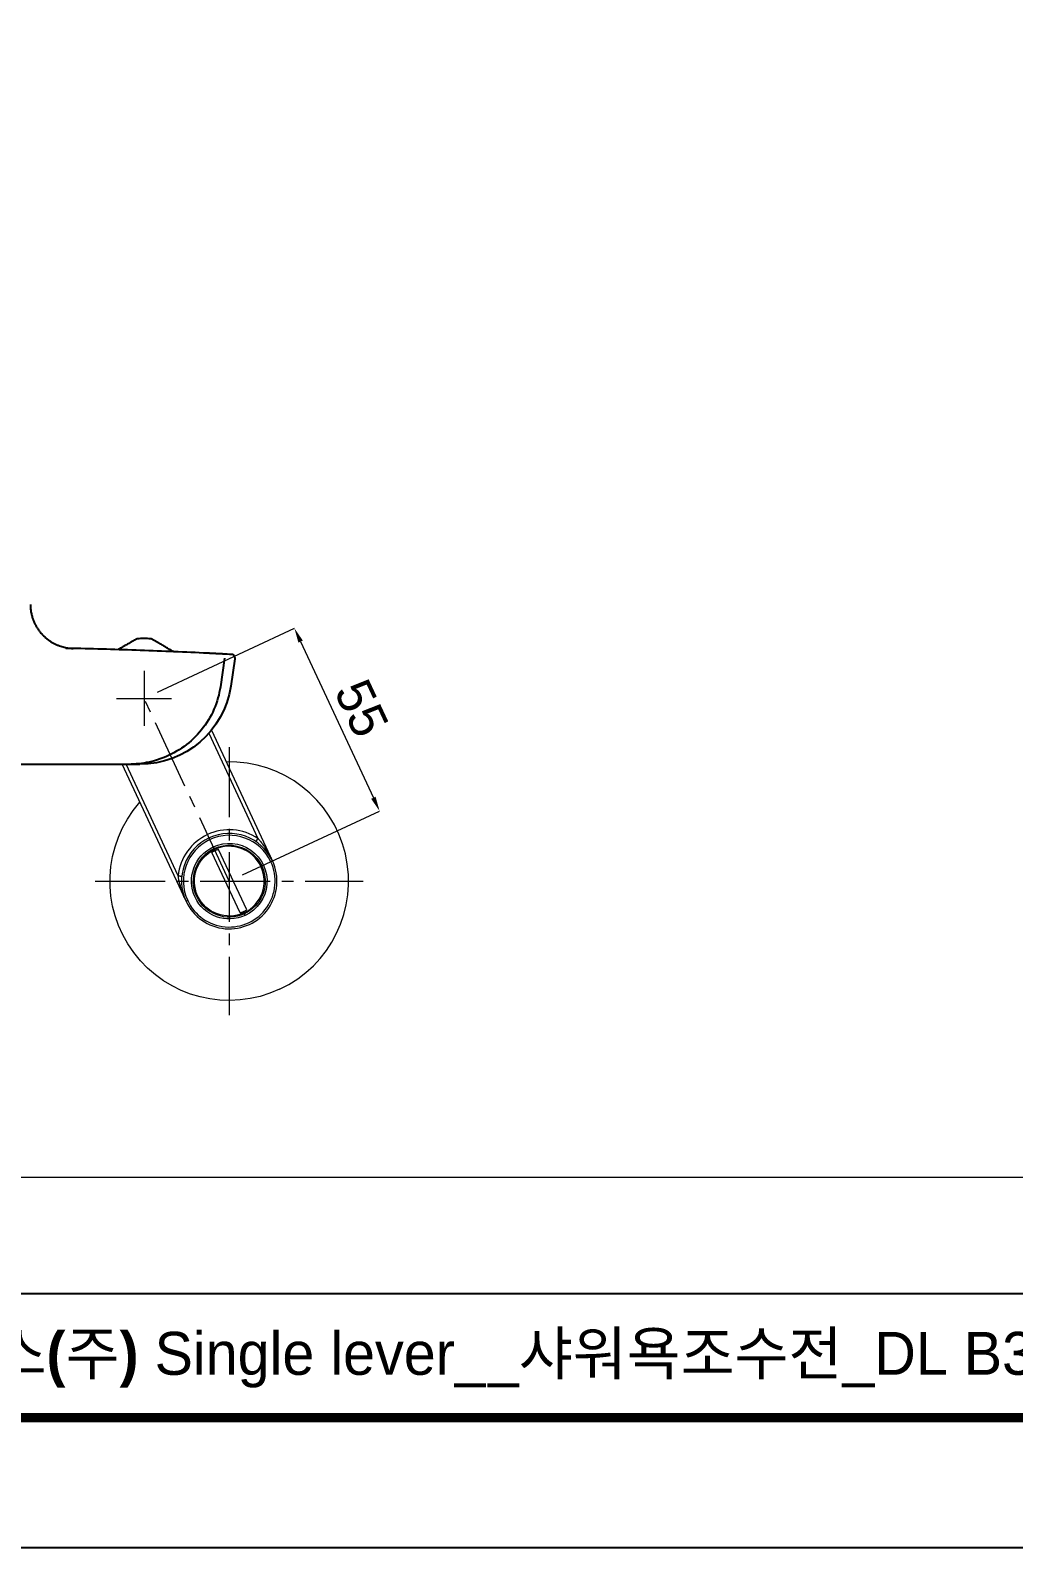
# Model space of a CAD drawing. Extents: x 0 to 1128, y 0 to 827.
# Drawn here: x 275.1 to 543.1, y 0 to 413.4 of the extents above; entities that cross this region are included whole.
import ezdxf

# ---------------------------------------------------------------- set-up
doc = ezdxf.new("R2010")
doc.units = 0
doc.header["$LTSCALE"] = 2
doc.header["$MEASUREMENT"] = 0
doc.header["$PDMODE"] = 3
doc.header["$PDSIZE"] = -10
doc.linetypes.add('CENTER2', pattern=[28.575, 19.05, -3.175, 3.175, -3.175])
doc.layers.get('0').update_dxf_attribs({"linetype": 'CONTINUOUS'})
doc.layers.get('DEFPOINTS').update_dxf_attribs({"linetype": 'CONTINUOUS'})
doc.layers.add('1', color=7, linetype='CONTINUOUS')
doc.layers.add('Cneter', color=1, linetype='CENTER2', lineweight=13)
doc.layers.add('치수선', color=7, linetype='CONTINUOUS', lineweight=20)
doc.styles.add('Daelim Dimension', font='')
doc.styles.get('Daelim Dimension').set_extended_font_data('나눔고딕')
doc.dimstyles.new('DEFAULT', dxfattribs={"dimscale": 2, "dimtxt": 2, "dimasz": 2, "dimexe": 0, "dimexo": 2, "dimgap": 1, "dimtad": 1, "dimdec": 1, "dimzin": 9, "dimdsep": 46, "dimtxsty": 'Daelim Dimension', "dimcen": 0.5, "dimclrd": 252, "dimclre": 252, "dimclrt": 3, "dimadec": 1, "dimazin": 0, "dimtfac": 1, "dimtdec": 1, "dimtix": 1, "dimtmove": 0, "dimatfit": 3, "dimfxl": 1, "dimtolj": 1, "dimtzin": 1, "dimlwd": 9, "dimlwe": 9, "dimarcsym": 0})

# ---------------------------------------------------------------- blocks, each defined once
blk = doc.blocks.new('*D5')
at = {"color": 5, "lineweight": 9, "ltscale": 0.5, "transparency": 16777216}
for p, q in [((309.74, 233.09), (347.08, 250.49)), ((348.77, 246.87), (368.61, 204.31)), ((332.96, 183.28), (370.3, 200.68))]:
    blk.add_line(p, q, dxfattribs=at)
at = {"color": 5, "ltscale": 0.5, "transparency": 16777216}
for points in [[(349.38, 247.15), (348.17, 246.59), (347.08, 250.49)], [(369.21, 204.59), (368, 204.03), (370.3, 200.68)]]:
    blk.add_solid(points, dxfattribs=at)
at = {"layer": 'DEFPOINTS', "color": 0, "ltscale": 0.5, "transparency": 16777216}
for p in [(306.12, 231.4), (370.3, 200.68), (329.33, 181.59)]:
    blk.add_point(p, dxfattribs=at)
at = {"color": 7, "ltscale": 0.5, "transparency": 16777216, "insert": (365.39, 228.71), "char_height": 10, "attachment_point": 5, "rotation": 294.9902, "style": 'Daelim Dimension'}
blk.add_mtext('\\A1;55', dxfattribs=at)

msp = doc.modelspace()

# ---------------------------------------------------------------- linework, layer by layer
at = {"color": 5}
msp.add_line((18.14, 69.28), (926.74, 69.28), dxfattribs=at)
at = {"ltscale": 0.5}
msp.add_lwpolyline([(0, 0), (1128.4, 0), (1128.4, 826.8), (0, 826.8)], close=True, dxfattribs=at)
at = {"color": 5, "linetype": 'ByBlock', "lineweight": 200, "const_width": 2.6}
msp.add_lwpolyline([(18.14, 35.4), (1110.14, 35.4), (1110.14, 807.6), (18.14, 807.6)], close=True, dxfattribs=at)
at = {"layer": '1'}
for p, q in [((328.01, 242.33), (326.9, 234.52)), ((330.89, 242.21), (329.76, 234.7)), ((329.76, 234.7), (329.75, 234.7)), ((262.62, 213.44), (302.52, 213.44)), ((302.52, 213.44), (304.96, 213.44)), ((304.96, 213.44), (302.6, 213.44))]:
    msp.add_line(p, q, dxfattribs=at)
at = {"layer": '1', "color": 7, "linetype": 'Continuous', "lineweight": 13}
for p, q in [((323.77, 221.91), (337.16, 193.2)), ((315.41, 183.05), (301.24, 213.44)), ((324.98, 190.92), (325.19, 190.47)), ((325.32, 190.2), (325.19, 190.47)), ((325.47, 189.88), (325.32, 190.2)), ((341.12, 187.08), (340.66, 186.87)), ((317.55, 176.1), (318, 176.31)), ((333.2, 173.3), (333.35, 172.98)), ((333.35, 172.98), (333.48, 172.71)), ((333.69, 172.25), (333.48, 172.71))]:
    msp.add_line(p, q, dxfattribs=at)
at = {"layer": '1', "color": 7, "linetype": 'Continuous', "lineweight": 18}
for p, q in [((324.48, 222.75), (341.12, 187.08)), ((317.55, 176.1), (300.14, 213.44)), ((334.08, 173.77), (326.4, 190.25)), ((332.27, 172.92), (324.58, 189.41))]:
    msp.add_line(p, q, dxfattribs=at)
at = {"layer": '1', "extrusion": (-7.50004e-06, -4.33015e-06, 1)}
msp.add_arc((304.35, 246.58, 0), 1, 97.1913, 119.9817, dxfattribs=at)
at = {"layer": '1'}
for centre, radius, start, end in [((306.12, 231.44), 16.25, 83.2902, 96.6754), ((329.91, 242.36), 1, 351.3844, 86.9796)]:
    msp.add_arc(centre, radius, start, end, dxfattribs=at)
at = {"layer": '1', "extrusion": (-7.50004e-06, 4.33015e-06, 1)}
msp.add_arc((307.88, 246.58, 0), 1, 59.9947, 82.1343, dxfattribs=at)
at = {"layer": '1', "color": 7, "linetype": 'Continuous', "lineweight": 18}
for radius, start, end in [(32.5, 295, 91.42), (13, 25, 205), (12.5, 25, 205), (9.5, 295, 115), (13, 205, 25), (12.5, 205, 25)]:
    msp.add_arc((329.33, 181.59), radius, start, end, dxfattribs=at)
at = {"layer": '1', "color": 7, "linetype": 'Continuous', "lineweight": 18, "extrusion": (0, 0, -1)}
for radius, start, end in [(32.5, 245, 41.42), (9.8, 245, 65), (9.5, 245, 65), (9.8, 65, 245)]:
    msp.add_arc((-329.33, 181.59), radius, start, end, dxfattribs=at)
at = {"layer": '1', "color": 7, "linetype": 'Continuous', "lineweight": 13}
msp.add_arc((329.33, 181.59), 14, 56.0027, 173.9973, dxfattribs=at)
at = {"layer": '1', "color": 7, "linetype": 'Continuous', "lineweight": 13, "extrusion": (0, 0, -1)}
for start, end in [(245, 65), (65, 245)]:
    msp.add_arc((-329.33, 181.59), 10.3, start, end, dxfattribs=at)
at = {"layer": '1', "extrusion": (0, 0, -1)}
msp.add_ellipse((304.96, 238.44), major_axis=(-25.07, 0), ratio=0.997145, start_param=3.291505, end_param=4.712389, dxfattribs=at)
at = {"layer": '1', "color": 7, "linetype": 'Continuous', "lineweight": 18, "extrusion": (0, 0, -1)}
msp.add_ellipse((337.16, 193.2), major_axis=(-0.559, -0.829), ratio=0.000002, start_param=0.000003, end_param=1.570799, dxfattribs=at)
at = {"layer": '1'}
for points, knots in [([(275.13, 257.01), (275.12, 256.82), (275.12, 256.3), (275.21, 255.44), (275.38, 254.43), (275.64, 253.46), (275.97, 252.53), (276.37, 251.64), (276.83, 250.8), (277.35, 250.02), (277.92, 249.28), (278.53, 248.61), (279.18, 247.99), (279.86, 247.44), (280.56, 246.95), (281.27, 246.52), (281.98, 246.15), (282.69, 245.84), (283.38, 245.59), (284.05, 245.4), (284.68, 245.25), (285.25, 245.15), (285.75, 245.08), (286.16, 245.04), (286.45, 245.02), (286.63, 245.02), (286.69, 245.01), (286.71, 245.01)], [0, 0, 0, 0, 0.029547, 0.085474, 0.140583, 0.194899, 0.248435, 0.301191, 0.353157, 0.404312, 0.454623, 0.504041, 0.552507, 0.59994, 0.646238, 0.691271, 0.734873, 0.776832, 0.816875, 0.854648, 0.889694, 0.921419, 0.949074, 0.971748, 0.9883, 0.996919, 1, 1, 1, 1]), ([(284.94, 245.05), (284.95, 245.05), (284.98, 245.05), (285.04, 245.05), (285.11, 245.05), (285.17, 245.05), (285.23, 245.05), (285.29, 245.05), (285.33, 245.04), (285.35, 245.04)], [0, 0, 0, 0, 0.082999, 0.243465, 0.400877, 0.555235, 0.706541, 0.854796, 1, 1, 1, 1]), ([(285.35, 245.04), (285.52, 245.04), (285.66, 245.04), (285.82, 245.03), (285.83, 245.03), (285.87, 245.03), (285.88, 245.03), (285.93, 245.03), (286.03, 245.03), (286.11, 245.03), (286.39, 245.02), (286.55, 245.02), (286.77, 245.01), (286.83, 245.01), (286.83, 245.01), (286.83, 245.01), (286.83, 245.01)], [0, 0, 0, 0, 0.166085, 0.166085, 0.186846, 0.186846, 0.207606, 0.207606, 0.249128, 0.33217, 0.33217, 0.66434, 0.66434, 0.99651, 0.99651, 1, 1, 1, 1]), ([(322.31, 243.74), (316.22, 244.03), (310.1, 244.28), (297.78, 244.72), (291.59, 244.9), (285.35, 245.04)], [0, 0, 0, 0, 0.5, 0.5, 1, 1, 1, 1]), ([(303.85, 247.45), (303.85, 247.45), (303.85, 247.45), (303.85, 247.45), (303.83, 247.43), (303.82, 247.43), (303.81, 247.43), (303.79, 247.42), (303.77, 247.4), (303.73, 247.38), (303.65, 247.33), (303.54, 247.27), (303.45, 247.22), (303.42, 247.2), (303.36, 247.17), (303.35, 247.16), (303.31, 247.14), (303.29, 247.12), (303.19, 247.07), (303.03, 246.97), (302.83, 246.86), (302.62, 246.74), (302.51, 246.67), (302.36, 246.59), (302.33, 246.57), (302.27, 246.53), (302.17, 246.48), (302.08, 246.42), (301.88, 246.31), (301.75, 246.23), (301.46, 246.07), (301.31, 245.98), (301.12, 245.87), (301.08, 245.85), (301, 245.8), (300.88, 245.74), (300.76, 245.67), (300.52, 245.53), (300.36, 245.43), (300.02, 245.24), (299.85, 245.14), (299.63, 245.01), (299.58, 244.98), (299.49, 244.93), (299.36, 244.86), (299.23, 244.78), (299.1, 244.71), (299.06, 244.68), (299.02, 244.66)], [0, 0, 0, 0, 0.002567, 0.06814, 0.06814, 0.084533, 0.084533, 0.100927, 0.133713, 0.133713, 0.199286, 0.264859, 0.264859, 0.297646, 0.297646, 0.314039, 0.314039, 0.330433, 0.330433, 0.396006, 0.461579, 0.461579, 0.527152, 0.527152, 0.543545, 0.543545, 0.559939, 0.592725, 0.592725, 0.658298, 0.658298, 0.723871, 0.723871, 0.740265, 0.740265, 0.756658, 0.789445, 0.789445, 0.855018, 0.855018, 0.920591, 0.920591, 0.936984, 0.936984, 0.953377, 0.986164, 0.986164, 1, 1, 1, 1]), ([(314.18, 244.1), (314.17, 244.11), (314.16, 244.12), (313.97, 244.23), (313.79, 244.33), (313.56, 244.46), (313.52, 244.48), (313.43, 244.54), (313.38, 244.56), (313.25, 244.64), (313.16, 244.69), (312.89, 244.85), (312.71, 244.95), (312.37, 245.15), (312.2, 245.25), (311.94, 245.39), (311.86, 245.44), (311.73, 245.51), (311.69, 245.54), (311.61, 245.59), (311.57, 245.61), (311.37, 245.73), (311.21, 245.82), (310.91, 245.99), (310.61, 246.16), (310.34, 246.32), (310.18, 246.41), (310.14, 246.43), (310.08, 246.47), (310.05, 246.49), (309.95, 246.54), (309.89, 246.58), (309.72, 246.68), (309.6, 246.74), (309.4, 246.86), (309.2, 246.98), (309.03, 247.07), (308.92, 247.14), (308.88, 247.16), (308.81, 247.2), (308.78, 247.22), (308.69, 247.27), (308.58, 247.33), (308.5, 247.38), (308.46, 247.41), (308.44, 247.41), (308.42, 247.43), (308.41, 247.43), (308.39, 247.45), (308.38, 247.45), (308.38, 247.45)], [0, 0, 0, 0, 0.003993, 0.003993, 0.062715, 0.062715, 0.077395, 0.077395, 0.092075, 0.092075, 0.121436, 0.121436, 0.180158, 0.180158, 0.238879, 0.238879, 0.26824, 0.26824, 0.28292, 0.28292, 0.297601, 0.297601, 0.356322, 0.356322, 0.415044, 0.473765, 0.473765, 0.488446, 0.488446, 0.503126, 0.503126, 0.532487, 0.532487, 0.591208, 0.591208, 0.64993, 0.708651, 0.708651, 0.738012, 0.738012, 0.767373, 0.767373, 0.826094, 0.884816, 0.884816, 0.914176, 0.914176, 0.943537, 0.943537, 1, 1, 1, 1]), ([(327.52, 243.48), (327.51, 243.48), (327.46, 243.49), (327.36, 243.49), (327.26, 243.5), (327.18, 243.5), (327.15, 243.5), (327.09, 243.5), (327.06, 243.51), (326.95, 243.51), (326.81, 243.52), (326.55, 243.53), (326.35, 243.54), (326.22, 243.55), (326.19, 243.55), (326.14, 243.55), (326.11, 243.55), (326.03, 243.56), (325.97, 243.56), (325.79, 243.57), (325.55, 243.58), (325.16, 243.6), (324.88, 243.62), (324.66, 243.63), (324.59, 243.63), (324.48, 243.64), (324.44, 243.64), (324.36, 243.64), (324.17, 243.65), (323.82, 243.67), (323.34, 243.69), (322.83, 243.72), (322.49, 243.73), (322.31, 243.74)], [0, 0, 0, 0, 0.0625, 0.125, 0.1875, 0.1875, 0.21875, 0.21875, 0.25, 0.25, 0.3125, 0.375, 0.4375, 0.4375, 0.453125, 0.453125, 0.46875, 0.46875, 0.5, 0.5, 0.5625, 0.625, 0.6875, 0.6875, 0.71875, 0.71875, 0.734375, 0.734375, 0.75, 0.8125, 0.875, 0.9375, 1, 1, 1, 1]), ([(326.9, 234.52), (326.74, 233.5), (326.53, 232.49), (325.66, 229.41), (324.78, 227.38), (322.5, 223.62), (321.13, 221.92), (317.94, 218.89), (316.17, 217.61), (312.35, 215.52), (310.3, 214.72), (306.37, 213.75), (304.47, 213.49), (302.58, 213.44)], [0, 0, 0, 0, 0.088258, 0.088258, 0.275282, 0.275282, 0.462307, 0.462307, 0.649331, 0.649331, 0.836355, 0.836355, 1, 1, 1, 1]), ([(261.62, 213.44), (266.76, 213.44), (280.47, 213.44), (294.06, 213.44), (302.52, 213.44)], [0, 0, 0, 0, 0.373483, 1, 1, 1, 1])]:
    msp.add_open_spline(points, degree=3, knots=knots, dxfattribs=at)
for points, degree in [([(284.8, 245.07), (284.98, 245.06), (285.17, 245.05), (285.35, 245.04)], 3), ([(284.8, 245.07), (284.87, 245.06), (284.94, 245.05)], 2), ([(329.96, 243.36), (329.15, 243.4), (328.33, 243.44), (327.52, 243.48)], 3), ([(302.52, 213.44), (303.17, 213.44), (303.81, 213.46), (304.46, 213.51)], 3)]:
    msp.add_open_spline(points, degree=degree, dxfattribs=at)
at = {"layer": '1', "color": 7, "linetype": 'Continuous', "lineweight": 18}
for points in [[(326.4, 190.25), (326.29, 190.22), (326.08, 190.14), (325.77, 190.02), (325.57, 189.93), (325.47, 189.88)], [(325.47, 189.88), (325.37, 189.83), (325.17, 189.74), (324.87, 189.58), (324.68, 189.47), (324.58, 189.41)], [(333.2, 173.3), (333.3, 173.35), (333.5, 173.44), (333.8, 173.6), (333.99, 173.71), (334.08, 173.77)], [(332.27, 172.92), (332.38, 172.96), (332.59, 173.04), (332.9, 173.16), (333.1, 173.25), (333.2, 173.3)]]:
    msp.add_open_spline(points, degree=3, dxfattribs=at)
at = {"layer": '1', "color": 7, "linetype": 'Continuous', "lineweight": 13}
for points, knots in [([(337.16, 193.2), (337.18, 193.18), (337.39, 192.94), (337.81, 192.44), (338.44, 191.64), (339.07, 190.73), (339.68, 189.77), (340.24, 188.83), (340.71, 187.93), (340.99, 187.36), (341.12, 187.08)], [0, 0, 0, 0, 0.008307, 0.13328, 0.271716, 0.427132, 0.586344, 0.737114, 0.87611, 1, 1, 1, 1]), ([(317.55, 176.1), (317.42, 176.37), (317.17, 176.95), (316.79, 177.88), (316.42, 178.91), (316.07, 180), (315.79, 181.08), (315.57, 182.08), (315.46, 182.72), (315.41, 183.03), (315.41, 183.05)], [0, 0, 0, 0, 0.123015, 0.260333, 0.410425, 0.571748, 0.729393, 0.867664, 0.992084, 1, 1, 1, 1])]:
    msp.add_open_spline(points, degree=3, knots=knots, dxfattribs=at)
msp.add_rational_spline([(315.41, 183.05), (315.99, 182.99), (316.41, 182.95), (316.41, 182.95)], [1.17157096149, 0.942808384242, 0.942809679511, 1.1715748473], degree=3, dxfattribs=at)
at = {"layer": 'Cneter', "lineweight": 5, "ltscale": 0.5}
for p, q in [((306.12, 238.9), (306.12, 223.9)), ((298.62, 231.4), (313.62, 231.4)), ((329.33, 181.59), (306.12, 231.4)), ((329.33, 218.09), (329.33, 145.09)), ((292.83, 181.59), (365.83, 181.59))]:
    msp.add_line(p, q, dxfattribs=at)
at = {"layer": '치수선'}
msp.add_line((816.87, 100.86), (102.81, 100.86), dxfattribs=at)

# ---------------------------------------------------------------- texts
at = {"color": 2, "insert": (220.72, 58.8), "char_height": 11.7115, "width": 518.4179, "attachment_point": 1, "style": 'Daelim Dimension'}
msp.add_mtext('{\\fPretendard Variable SemiBold|b0|i0|c129|p2;대림바스(주)} Single lever__샤워욕조수전_DL B3313', dxfattribs=at)

# ---------------------------------------------------------------- dimensions: what is measured, and where the dimension line sits
at = {"color": 5, "ltscale": 0.5}
dim = msp.add_aligned_dim(p1=(306.12, 231.4), p2=(329.33, 181.59), distance=45.2, dimstyle='DEFAULT', override={"dimtxt": 5, "dimclrd": 5, "dimclre": 5, "dimclrt": 7}, dxfattribs=at)
dim.commit()
dim.dimension.update_dxf_attribs({"geometry": '*D5', "text_midpoint": (365.39, 228.71)})

doc.saveas('drawing.dxf')
